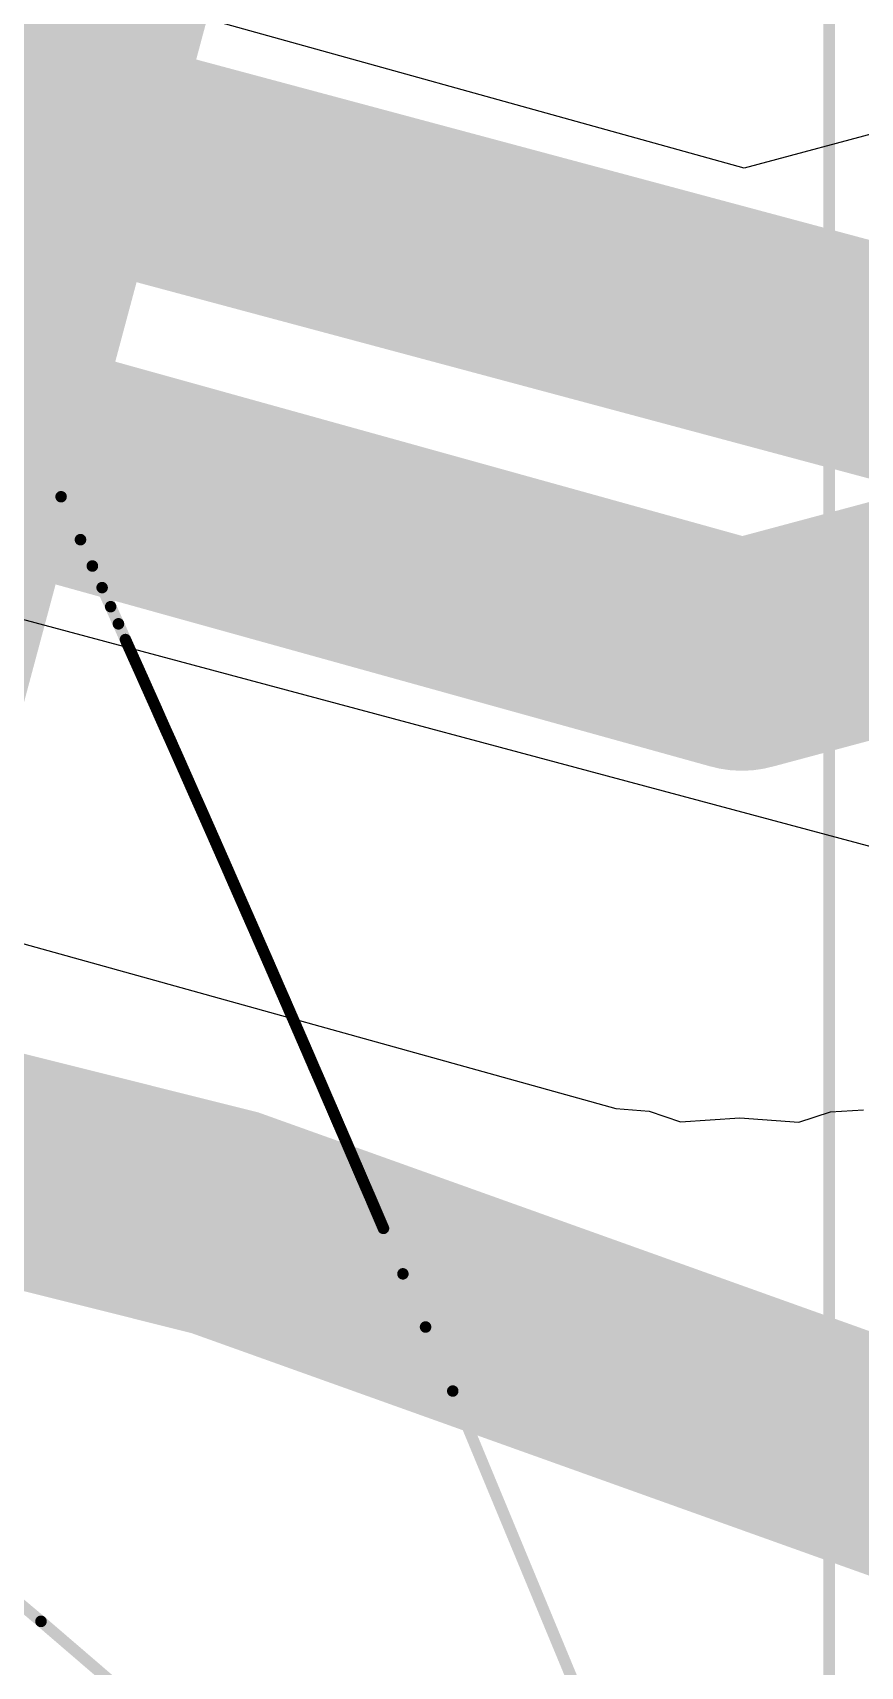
# Model space of a CAD drawing. Header units: inches. Extents: x -7 to 348, y -14 to 159.
# Drawn here: x 39.953 to 40.865, y 33.332 to 35.132 of the extents above; entities that cross this region are included whole.
import ezdxf

# ---------------------------------------------------------------- set-up
doc = ezdxf.new("R2010")
doc.units = ezdxf.units.IN
for name, color, linetype in [('Bottom Layer', 5, 'Continuous'), ('Dimension', 6, 'Continuous'), ('Fabrication', 76, 'Continuous'), ('Mechanical 4', 56, 'Continuous'), ('Top Layer', 1, 'Continuous'), ('Top Overlay', 2, 'Continuous')]:
    doc.layers.add(name, color=color, linetype=linetype)

msp = doc.modelspace()

# ---------------------------------------------------------------- linework, layer by layer
at = {"layer": 'Bottom Layer'}
for p, q in [((40.7367, 34.9828), (40.0421, 35.1758)), ((41.0782, 35.0743), (40.7367, 34.9828)), ((39.6542, 34.2084), (40.5955, 33.9469)), ((40.5955, 33.9469), (40.6319, 33.9441)), ((40.6319, 33.9441), (40.6666, 33.9324)), ((40.797, 33.9318), (40.8317, 33.9432)), ((40.8317, 33.9432), (40.8682, 33.9456)), ((40.6666, 33.9324), (40.7318, 33.9367)), ((40.7318, 33.9367), (40.797, 33.9318))]:
    msp.add_line(p, q, dxfattribs=at)
at = {"layer": 'Bottom Layer', "const_width": 0.254}
for points in [[(39.7929, 34.7075), (40.7342, 34.4459)], [(40.7342, 34.4459), (41.2122, 34.574)]]:
    msp.add_lwpolyline(points, dxfattribs=at)
at = {"layer": 'Bottom Layer', "const_width": 0.127}
msp.add_lwpolyline([(40.6707, 34.4459, 1), (40.7977, 34.4459, 1)], format="xyb", close=True, dxfattribs=at)
msp.add_lwpolyline([(40.6707, 34.4459, 1), (40.7977, 34.4459, 1)], format="xyb", close=True, dxfattribs=at)
at = {"layer": 'Dimension', "const_width": 0.254}
msp.add_lwpolyline([(29.1631, -5.3474), (42.3628, 43.9148)], dxfattribs=at)
for points in [[(58.31, 19.467, 1), (13.31, 19.467, 1)], [(54.5603, 19.4669, 1), (17.0603, 19.4669, 1)]]:
    msp.add_lwpolyline(points, format="xyb", close=True, dxfattribs=at)
at = {"layer": 'Fabrication', "const_width": 0.0127}
for points in [[(40.8304, 32.6188), (40.8304, 40.9693)], [(40.8304, 32.6188), (40.8304, 40.9693)], [(39.9436, 34.71), (39.9841, 34.6208)], [(39.9436, 34.71), (39.9841, 34.6208)], [(39.9841, 34.6208), (40.0055, 34.5735)], [(39.9841, 34.6208), (40.0055, 34.5735)], [(40.0055, 34.5735), (40.0186, 34.5445)], [(40.0055, 34.5735), (40.0186, 34.5445)], [(40.0186, 34.5445), (40.0293, 34.5207)], [(40.0186, 34.5445), (40.0293, 34.5207)], [(40.0293, 34.5207), (40.0388, 34.4997)], [(40.0293, 34.5207), (40.0388, 34.4997)], [(40.0388, 34.4997), (40.0473, 34.4808)], [(40.0388, 34.4997), (40.0473, 34.4808)], [(40.0473, 34.4808), (40.055, 34.4635)], [(40.0473, 34.4808), (40.055, 34.4635)], [(40.055, 34.4635), (40.0624, 34.4469)], [(40.055, 34.4635), (40.0624, 34.4469)], [(40.0624, 34.4469), (40.0695, 34.4312)], [(40.0624, 34.4469), (40.0695, 34.4312)], [(40.0695, 34.4312), (40.0761, 34.4164)], [(40.0695, 34.4312), (40.0761, 34.4164)], [(40.0761, 34.4164), (40.0824, 34.4023)], [(40.0761, 34.4164), (40.0824, 34.4023)], [(40.0824, 34.4023), (40.0885, 34.3887)], [(40.0824, 34.4023), (40.0885, 34.3887)], [(40.0885, 34.3887), (40.0943, 34.3755)], [(40.0885, 34.3887), (40.0943, 34.3755)], [(40.0943, 34.3755), (40.1, 34.3627)], [(40.0943, 34.3755), (40.1, 34.3627)], [(40.1, 34.3627), (40.1058, 34.3499)], [(40.1, 34.3627), (40.1058, 34.3499)], [(40.1058, 34.3499), (40.1071, 34.3469)], [(40.1058, 34.3499), (40.1071, 34.3469)], [(40.1071, 34.3469), (40.1129, 34.3339)], [(40.1071, 34.3469), (40.1129, 34.3339)], [(40.1129, 34.3339), (40.1187, 34.3208)], [(40.1129, 34.3339), (40.1187, 34.3208)], [(40.1187, 34.3208), (40.1245, 34.3077)], [(40.1187, 34.3208), (40.1245, 34.3077)], [(40.1245, 34.3077), (40.1303, 34.2945)], [(40.1245, 34.3077), (40.1303, 34.2945)], [(40.1303, 34.2945), (40.1362, 34.2813)], [(40.1303, 34.2945), (40.1362, 34.2813)], [(40.1362, 34.2813), (40.1421, 34.268)], [(40.1362, 34.2813), (40.1421, 34.268)], [(40.1421, 34.268), (40.1482, 34.2542)], [(40.1421, 34.268), (40.1482, 34.2542)], [(40.1482, 34.2542), (40.1543, 34.2404)], [(40.1482, 34.2542), (40.1543, 34.2404)], [(40.1543, 34.2404), (40.1604, 34.2265)], [(40.1543, 34.2404), (40.1604, 34.2265)], [(40.1604, 34.2265), (40.1666, 34.2125)], [(40.1604, 34.2265), (40.1666, 34.2125)], [(40.1666, 34.2125), (40.1727, 34.1985)], [(40.1666, 34.2125), (40.1727, 34.1985)], [(40.1727, 34.1985), (40.1789, 34.1844)], [(40.1727, 34.1985), (40.1789, 34.1844)], [(40.1789, 34.1844), (40.1851, 34.1703)], [(40.1789, 34.1844), (40.1851, 34.1703)], [(40.1851, 34.1703), (40.1913, 34.1562)], [(40.1851, 34.1703), (40.1913, 34.1562)], [(40.1913, 34.1562), (40.1976, 34.1419)], [(40.1913, 34.1562), (40.1976, 34.1419)], [(40.1976, 34.1419), (40.2038, 34.1277)], [(40.1976, 34.1419), (40.2038, 34.1277)], [(40.2038, 34.1277), (40.2101, 34.1134)], [(40.2038, 34.1277), (40.2101, 34.1134)], [(40.2101, 34.1134), (40.2166, 34.0985)], [(40.2101, 34.1134), (40.2166, 34.0985)], [(40.2166, 34.0985), (40.2231, 34.0835)], [(40.2166, 34.0985), (40.2231, 34.0835)], [(40.2231, 34.0835), (40.2297, 34.0685)], [(40.2231, 34.0835), (40.2297, 34.0685)], [(40.2297, 34.0685), (40.2362, 34.0535)], [(40.2297, 34.0685), (40.2362, 34.0535)], [(40.2362, 34.0535), (40.2428, 34.0384)], [(40.2362, 34.0535), (40.2428, 34.0384)], [(40.2428, 34.0384), (40.2494, 34.0232)], [(40.2428, 34.0384), (40.2494, 34.0232)], [(40.2494, 34.0232), (40.256, 34.008)], [(40.2494, 34.0232), (40.256, 34.008)], [(40.256, 34.008), (40.2626, 33.9927)], [(40.256, 34.008), (40.2626, 33.9927)], [(40.2626, 33.9927), (40.2693, 33.9774)], [(40.2626, 33.9927), (40.2693, 33.9774)], [(40.2693, 33.9774), (40.2759, 33.962)], [(40.2693, 33.9774), (40.2759, 33.962)], [(40.2759, 33.962), (40.2826, 33.9466)], [(40.2759, 33.962), (40.2826, 33.9466)], [(40.2826, 33.9466), (40.2895, 33.9305)], [(40.2826, 33.9466), (40.2895, 33.9305)], [(40.2895, 33.9305), (40.2965, 33.9144)], [(40.2895, 33.9305), (40.2965, 33.9144)], [(40.2965, 33.9144), (40.3034, 33.8983)], [(40.2965, 33.9144), (40.3034, 33.8983)], [(40.3034, 33.8983), (40.3104, 33.8821)], [(40.3034, 33.8983), (40.3104, 33.8821)], [(40.3104, 33.8821), (40.3174, 33.8658)], [(40.3104, 33.8821), (40.3174, 33.8658)], [(40.3174, 33.8658), (40.3245, 33.8495)], [(40.3174, 33.8658), (40.3245, 33.8495)], [(40.3245, 33.8495), (40.3315, 33.8331)], [(40.3245, 33.8495), (40.3315, 33.8331)], [(40.3315, 33.8331), (40.3388, 33.8161)], [(40.3315, 33.8331), (40.3388, 33.8161)], [(40.3388, 33.8161), (40.3393, 33.8149)], [(40.3388, 33.8161), (40.3393, 33.8149)], [(40.3393, 33.8149), (40.3608, 33.7648)], [(40.3393, 33.8149), (40.3608, 33.7648)], [(40.3608, 33.7648), (40.3857, 33.7062)], [(40.3608, 33.7648), (40.3857, 33.7062)], [(40.3857, 33.7062), (40.4157, 33.6357)], [(40.3857, 33.7062), (40.4157, 33.6357)], [(40.4157, 33.6357), (40.6454, 33.0819)], [(40.4157, 33.6357), (40.6454, 33.0819)], [(39.8668, 33.4621), (39.962, 33.382)], [(39.8668, 33.4621), (39.962, 33.382)], [(39.962, 33.382), (40.3483, 33.0499)], [(39.962, 33.382), (40.3483, 33.0499)]]:
    msp.add_lwpolyline(points, dxfattribs=at)
at = {"layer": 'Fabrication', "const_width": 0.00635}
for points in [[(39.981, 34.6208, 1), (39.9873, 34.6208, 1)], [(39.981, 34.6208, 1), (39.9873, 34.6208, 1)], [(39.981, 34.6208, 1), (39.9873, 34.6208, 1)], [(39.981, 34.6208, 1), (39.9873, 34.6208, 1)], [(40.0023, 34.5735, 1), (40.0087, 34.5735, 1)], [(40.0023, 34.5735, 1), (40.0087, 34.5735, 1)], [(40.0023, 34.5735, 1), (40.0087, 34.5735, 1)], [(40.0023, 34.5735, 1), (40.0087, 34.5735, 1)], [(40.0154, 34.5445, 1), (40.0218, 34.5445, 1)], [(40.0154, 34.5445, 1), (40.0218, 34.5445, 1)], [(40.0154, 34.5445, 1), (40.0218, 34.5445, 1)], [(40.0154, 34.5445, 1), (40.0218, 34.5445, 1)], [(40.0262, 34.5207, 1), (40.0325, 34.5207, 1)], [(40.0262, 34.5207, 1), (40.0325, 34.5207, 1)], [(40.0262, 34.5207, 1), (40.0325, 34.5207, 1)], [(40.0262, 34.5207, 1), (40.0325, 34.5207, 1)], [(40.0356, 34.4997, 1), (40.0419, 34.4997, 1)], [(40.0356, 34.4997, 1), (40.0419, 34.4997, 1)], [(40.0356, 34.4997, 1), (40.0419, 34.4997, 1)], [(40.0356, 34.4997, 1), (40.0419, 34.4997, 1)], [(40.0441, 34.4808, 1), (40.0505, 34.4808, 1)], [(40.0441, 34.4808, 1), (40.0505, 34.4808, 1)], [(40.0441, 34.4808, 1), (40.0505, 34.4808, 1)], [(40.0441, 34.4808, 1), (40.0505, 34.4808, 1)], [(40.0519, 34.4635, 1), (40.0582, 34.4635, 1)], [(40.0519, 34.4635, 1), (40.0582, 34.4635, 1)], [(40.0519, 34.4635, 1), (40.0582, 34.4635, 1)], [(40.0519, 34.4635, 1), (40.0582, 34.4635, 1)], [(40.0593, 34.4469, 1), (40.0656, 34.4469, 1)], [(40.0593, 34.4469, 1), (40.0656, 34.4469, 1)], [(40.0593, 34.4469, 1), (40.0656, 34.4469, 1)], [(40.0593, 34.4469, 1), (40.0656, 34.4469, 1)], [(40.0663, 34.4312, 1), (40.0726, 34.4312, 1)], [(40.0663, 34.4312, 1), (40.0726, 34.4312, 1)], [(40.0663, 34.4312, 1), (40.0726, 34.4312, 1)], [(40.0663, 34.4312, 1), (40.0726, 34.4312, 1)], [(40.0729, 34.4164, 1), (40.0793, 34.4164, 1)], [(40.0729, 34.4164, 1), (40.0793, 34.4164, 1)], [(40.0729, 34.4164, 1), (40.0793, 34.4164, 1)], [(40.0729, 34.4164, 1), (40.0793, 34.4164, 1)], [(40.0792, 34.4023, 1), (40.0856, 34.4023, 1)], [(40.0792, 34.4023, 1), (40.0856, 34.4023, 1)], [(40.0792, 34.4023, 1), (40.0856, 34.4023, 1)], [(40.0792, 34.4023, 1), (40.0856, 34.4023, 1)], [(40.0853, 34.3887, 1), (40.0916, 34.3887, 1)], [(40.0853, 34.3887, 1), (40.0916, 34.3887, 1)], [(40.0853, 34.3887, 1), (40.0916, 34.3887, 1)], [(40.0853, 34.3887, 1), (40.0916, 34.3887, 1)], [(40.0912, 34.3755, 1), (40.0975, 34.3755, 1)], [(40.0912, 34.3755, 1), (40.0975, 34.3755, 1)], [(40.0912, 34.3755, 1), (40.0975, 34.3755, 1)], [(40.0912, 34.3755, 1), (40.0975, 34.3755, 1)], [(40.0969, 34.3627, 1), (40.1032, 34.3627, 1)], [(40.0969, 34.3627, 1), (40.1032, 34.3627, 1)], [(40.0969, 34.3627, 1), (40.1032, 34.3627, 1)], [(40.0969, 34.3627, 1), (40.1032, 34.3627, 1)], [(40.1026, 34.3499, 1), (40.1089, 34.3499, 1)], [(40.1026, 34.3499, 1), (40.1089, 34.3499, 1)], [(40.1026, 34.3499, 1), (40.1089, 34.3499, 1)], [(40.1026, 34.3499, 1), (40.1089, 34.3499, 1)], [(40.1039, 34.3469, 1), (40.1103, 34.3469, 1)], [(40.1039, 34.3469, 1), (40.1103, 34.3469, 1)], [(40.1039, 34.3469, 1), (40.1103, 34.3469, 1)], [(40.1039, 34.3469, 1), (40.1103, 34.3469, 1)], [(40.1097, 34.3339, 1), (40.1161, 34.3339, 1)], [(40.1097, 34.3339, 1), (40.1161, 34.3339, 1)], [(40.1097, 34.3339, 1), (40.1161, 34.3339, 1)], [(40.1097, 34.3339, 1), (40.1161, 34.3339, 1)], [(40.1155, 34.3208, 1), (40.1219, 34.3208, 1)], [(40.1155, 34.3208, 1), (40.1219, 34.3208, 1)], [(40.1155, 34.3208, 1), (40.1219, 34.3208, 1)], [(40.1155, 34.3208, 1), (40.1219, 34.3208, 1)], [(40.1213, 34.3077, 1), (40.1277, 34.3077, 1)], [(40.1213, 34.3077, 1), (40.1277, 34.3077, 1)], [(40.1213, 34.3077, 1), (40.1277, 34.3077, 1)], [(40.1213, 34.3077, 1), (40.1277, 34.3077, 1)], [(40.1272, 34.2945, 1), (40.1335, 34.2945, 1)], [(40.1272, 34.2945, 1), (40.1335, 34.2945, 1)], [(40.1272, 34.2945, 1), (40.1335, 34.2945, 1)], [(40.1272, 34.2945, 1), (40.1335, 34.2945, 1)], [(40.133, 34.2813, 1), (40.1394, 34.2813, 1)], [(40.133, 34.2813, 1), (40.1394, 34.2813, 1)], [(40.133, 34.2813, 1), (40.1394, 34.2813, 1)], [(40.133, 34.2813, 1), (40.1394, 34.2813, 1)], [(40.1389, 34.268, 1), (40.1452, 34.268, 1)], [(40.1389, 34.268, 1), (40.1452, 34.268, 1)], [(40.1389, 34.268, 1), (40.1452, 34.268, 1)], [(40.1389, 34.268, 1), (40.1452, 34.268, 1)], [(40.145, 34.2542, 1), (40.1513, 34.2542, 1)], [(40.145, 34.2542, 1), (40.1513, 34.2542, 1)], [(40.145, 34.2542, 1), (40.1513, 34.2542, 1)], [(40.145, 34.2542, 1), (40.1513, 34.2542, 1)], [(40.1511, 34.2404, 1), (40.1575, 34.2404, 1)], [(40.1511, 34.2404, 1), (40.1575, 34.2404, 1)], [(40.1511, 34.2404, 1), (40.1575, 34.2404, 1)], [(40.1511, 34.2404, 1), (40.1575, 34.2404, 1)], [(40.1573, 34.2265, 1), (40.1636, 34.2265, 1)], [(40.1573, 34.2265, 1), (40.1636, 34.2265, 1)], [(40.1573, 34.2265, 1), (40.1636, 34.2265, 1)], [(40.1573, 34.2265, 1), (40.1636, 34.2265, 1)], [(40.1634, 34.2125, 1), (40.1698, 34.2125, 1)], [(40.1634, 34.2125, 1), (40.1698, 34.2125, 1)], [(40.1634, 34.2125, 1), (40.1698, 34.2125, 1)], [(40.1634, 34.2125, 1), (40.1698, 34.2125, 1)], [(40.1696, 34.1985, 1), (40.1759, 34.1985, 1)], [(40.1696, 34.1985, 1), (40.1759, 34.1985, 1)], [(40.1696, 34.1985, 1), (40.1759, 34.1985, 1)], [(40.1696, 34.1985, 1), (40.1759, 34.1985, 1)], [(40.1758, 34.1844, 1), (40.1821, 34.1844, 1)], [(40.1758, 34.1844, 1), (40.1821, 34.1844, 1)], [(40.1758, 34.1844, 1), (40.1821, 34.1844, 1)], [(40.1758, 34.1844, 1), (40.1821, 34.1844, 1)], [(40.182, 34.1703, 1), (40.1883, 34.1703, 1)], [(40.182, 34.1703, 1), (40.1883, 34.1703, 1)], [(40.182, 34.1703, 1), (40.1883, 34.1703, 1)], [(40.182, 34.1703, 1), (40.1883, 34.1703, 1)], [(40.1882, 34.1562, 1), (40.1945, 34.1562, 1)], [(40.1882, 34.1562, 1), (40.1945, 34.1562, 1)], [(40.1882, 34.1562, 1), (40.1945, 34.1562, 1)], [(40.1882, 34.1562, 1), (40.1945, 34.1562, 1)], [(40.1944, 34.1419, 1), (40.2007, 34.1419, 1)], [(40.1944, 34.1419, 1), (40.2007, 34.1419, 1)], [(40.1944, 34.1419, 1), (40.2007, 34.1419, 1)], [(40.1944, 34.1419, 1), (40.2007, 34.1419, 1)], [(40.2006, 34.1277, 1), (40.207, 34.1277, 1)], [(40.2006, 34.1277, 1), (40.207, 34.1277, 1)], [(40.2006, 34.1277, 1), (40.207, 34.1277, 1)], [(40.2006, 34.1277, 1), (40.207, 34.1277, 1)], [(40.2069, 34.1134, 1), (40.2133, 34.1134, 1)], [(40.2069, 34.1134, 1), (40.2133, 34.1134, 1)], [(40.2069, 34.1134, 1), (40.2133, 34.1134, 1)], [(40.2069, 34.1134, 1), (40.2133, 34.1134, 1)], [(40.2134, 34.0985, 1), (40.2198, 34.0985, 1)], [(40.2134, 34.0985, 1), (40.2198, 34.0985, 1)], [(40.2134, 34.0985, 1), (40.2198, 34.0985, 1)], [(40.2134, 34.0985, 1), (40.2198, 34.0985, 1)], [(40.2199, 34.0835, 1), (40.2263, 34.0835, 1)], [(40.2199, 34.0835, 1), (40.2263, 34.0835, 1)], [(40.2199, 34.0835, 1), (40.2263, 34.0835, 1)], [(40.2199, 34.0835, 1), (40.2263, 34.0835, 1)], [(40.2265, 34.0685, 1), (40.2328, 34.0685, 1)], [(40.2265, 34.0685, 1), (40.2328, 34.0685, 1)], [(40.2265, 34.0685, 1), (40.2328, 34.0685, 1)], [(40.2265, 34.0685, 1), (40.2328, 34.0685, 1)], [(40.233, 34.0535, 1), (40.2394, 34.0535, 1)], [(40.233, 34.0535, 1), (40.2394, 34.0535, 1)], [(40.233, 34.0535, 1), (40.2394, 34.0535, 1)], [(40.233, 34.0535, 1), (40.2394, 34.0535, 1)], [(40.2396, 34.0384, 1), (40.246, 34.0384, 1)], [(40.2396, 34.0384, 1), (40.246, 34.0384, 1)], [(40.2396, 34.0384, 1), (40.246, 34.0384, 1)], [(40.2396, 34.0384, 1), (40.246, 34.0384, 1)], [(40.2462, 34.0232, 1), (40.2526, 34.0232, 1)], [(40.2462, 34.0232, 1), (40.2526, 34.0232, 1)], [(40.2462, 34.0232, 1), (40.2526, 34.0232, 1)], [(40.2462, 34.0232, 1), (40.2526, 34.0232, 1)], [(40.2528, 34.008, 1), (40.2592, 34.008, 1)], [(40.2528, 34.008, 1), (40.2592, 34.008, 1)], [(40.2528, 34.008, 1), (40.2592, 34.008, 1)], [(40.2528, 34.008, 1), (40.2592, 34.008, 1)], [(40.2594, 33.9927, 1), (40.2658, 33.9927, 1)], [(40.2594, 33.9927, 1), (40.2658, 33.9927, 1)], [(40.2594, 33.9927, 1), (40.2658, 33.9927, 1)], [(40.2594, 33.9927, 1), (40.2658, 33.9927, 1)], [(40.2661, 33.9774, 1), (40.2724, 33.9774, 1)], [(40.2661, 33.9774, 1), (40.2724, 33.9774, 1)], [(40.2661, 33.9774, 1), (40.2724, 33.9774, 1)], [(40.2661, 33.9774, 1), (40.2724, 33.9774, 1)], [(40.2727, 33.962, 1), (40.2791, 33.962, 1)], [(40.2727, 33.962, 1), (40.2791, 33.962, 1)], [(40.2727, 33.962, 1), (40.2791, 33.962, 1)], [(40.2727, 33.962, 1), (40.2791, 33.962, 1)], [(40.2794, 33.9466, 1), (40.2858, 33.9466, 1)], [(40.2794, 33.9466, 1), (40.2858, 33.9466, 1)], [(40.2794, 33.9466, 1), (40.2858, 33.9466, 1)], [(40.2794, 33.9466, 1), (40.2858, 33.9466, 1)], [(40.2864, 33.9305, 1), (40.2927, 33.9305, 1)], [(40.2864, 33.9305, 1), (40.2927, 33.9305, 1)], [(40.2864, 33.9305, 1), (40.2927, 33.9305, 1)], [(40.2864, 33.9305, 1), (40.2927, 33.9305, 1)], [(40.2933, 33.9144, 1), (40.2997, 33.9144, 1)], [(40.2933, 33.9144, 1), (40.2997, 33.9144, 1)], [(40.2933, 33.9144, 1), (40.2997, 33.9144, 1)], [(40.2933, 33.9144, 1), (40.2997, 33.9144, 1)], [(40.3003, 33.8983, 1), (40.3066, 33.8983, 1)], [(40.3003, 33.8983, 1), (40.3066, 33.8983, 1)], [(40.3003, 33.8983, 1), (40.3066, 33.8983, 1)], [(40.3003, 33.8983, 1), (40.3066, 33.8983, 1)], [(40.3073, 33.8821, 1), (40.3136, 33.8821, 1)], [(40.3073, 33.8821, 1), (40.3136, 33.8821, 1)], [(40.3073, 33.8821, 1), (40.3136, 33.8821, 1)], [(40.3073, 33.8821, 1), (40.3136, 33.8821, 1)], [(40.3143, 33.8658, 1), (40.3206, 33.8658, 1)], [(40.3143, 33.8658, 1), (40.3206, 33.8658, 1)], [(40.3143, 33.8658, 1), (40.3206, 33.8658, 1)], [(40.3143, 33.8658, 1), (40.3206, 33.8658, 1)], [(40.3213, 33.8495, 1), (40.3276, 33.8495, 1)], [(40.3213, 33.8495, 1), (40.3276, 33.8495, 1)], [(40.3213, 33.8495, 1), (40.3276, 33.8495, 1)], [(40.3213, 33.8495, 1), (40.3276, 33.8495, 1)], [(40.3283, 33.8331, 1), (40.3347, 33.8331, 1)], [(40.3283, 33.8331, 1), (40.3347, 33.8331, 1)], [(40.3283, 33.8331, 1), (40.3347, 33.8331, 1)], [(40.3283, 33.8331, 1), (40.3347, 33.8331, 1)], [(40.3356, 33.8161, 1), (40.342, 33.8161, 1)], [(40.3356, 33.8161, 1), (40.342, 33.8161, 1)], [(40.3356, 33.8161, 1), (40.342, 33.8161, 1)], [(40.3356, 33.8161, 1), (40.342, 33.8161, 1)], [(40.3361, 33.8149, 1), (40.3425, 33.8149, 1)], [(40.3361, 33.8149, 1), (40.3425, 33.8149, 1)], [(40.3361, 33.8149, 1), (40.3425, 33.8149, 1)], [(40.3361, 33.8149, 1), (40.3425, 33.8149, 1)], [(40.3576, 33.7648, 1), (40.3639, 33.7648, 1)], [(40.3576, 33.7648, 1), (40.3639, 33.7648, 1)], [(40.3576, 33.7648, 1), (40.3639, 33.7648, 1)], [(40.3576, 33.7648, 1), (40.3639, 33.7648, 1)], [(40.3825, 33.7062, 1), (40.3889, 33.7062, 1)], [(40.3825, 33.7062, 1), (40.3889, 33.7062, 1)], [(40.3825, 33.7062, 1), (40.3889, 33.7062, 1)], [(40.3825, 33.7062, 1), (40.3889, 33.7062, 1)], [(40.4125, 33.6357, 1), (40.4188, 33.6357, 1)], [(40.4125, 33.6357, 1), (40.4188, 33.6357, 1)], [(40.4125, 33.6357, 1), (40.4188, 33.6357, 1)], [(40.4125, 33.6357, 1), (40.4188, 33.6357, 1)], [(39.9588, 33.382, 1), (39.9652, 33.382, 1)], [(39.9588, 33.382, 1), (39.9652, 33.382, 1)], [(39.9588, 33.382, 1), (39.9652, 33.382, 1)], [(39.9588, 33.382, 1), (39.9652, 33.382, 1)]]:
    msp.add_lwpolyline(points, format="xyb", close=True, dxfattribs=at)
at = {"layer": 'Fabrication', "const_width": 0.0127}
msp.add_lwpolyline([(22.3945, 23.55, -0.436929), (40.8304, 32.6188)], format="xyb", dxfattribs=at)
msp.add_lwpolyline([(22.3945, 23.55, -0.436929), (40.8304, 32.6188)], format="xyb", dxfattribs=at)
at = {"layer": 'Mechanical 4', "const_width": 0.0127}
for points in [[(50.811, 19.55, 1), (20.811, 19.55, 1)], [(50.811, 19.55, 1), (20.811, 19.55, 1)], [(50.811, 19.55, 1), (20.811, 19.55, 1)], [(50.811, 19.55, 1), (20.811, 19.55, 1)], [(50.8248, 19.5385, 1), (20.8248, 19.5385, 1)], [(50.8248, 19.5385, 1), (20.8248, 19.5385, 1)], [(50.8248, 19.5385, 1), (20.8248, 19.5385, 1)], [(50.8248, 19.5385, 1), (20.8248, 19.5385, 1)]]:
    msp.add_lwpolyline(points, format="xyb", close=True, dxfattribs=at)
at = {"layer": 'Top Layer'}
msp.add_line((37.9709, 35.014), (41.3569, 34.1068), dxfattribs=at)
at = {"layer": 'Top Layer', "const_width": 2.032}
msp.add_lwpolyline([(23.9597, 38.6755, -0.53877), (58.0622, 22.8854)], format="xyb", dxfattribs=at)
at = {"layer": 'Top Layer', "const_width": 0.254}
msp.add_lwpolyline([(38.105, 35.5144), (41.4909, 34.6071)], dxfattribs=at)
at = {"layer": 'Top Overlay', "const_width": 0.254}
msp.add_lwpolyline([(50.8104, 19.4669, 1), (20.8103, 19.4669, 1)], format="xyb", close=True, dxfattribs=at)

doc.saveas('drawing.dxf')
